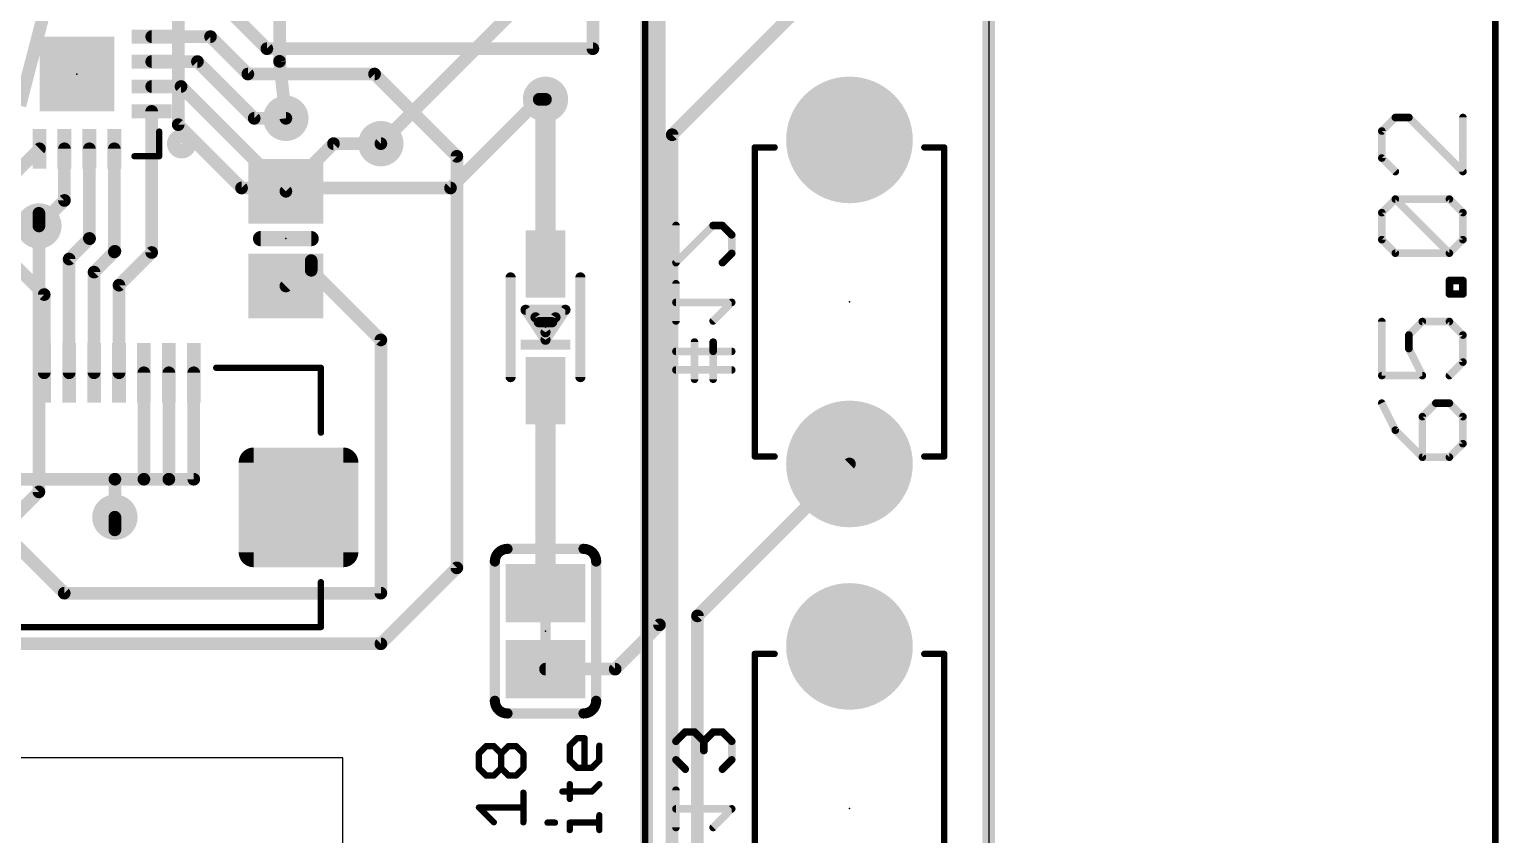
# Model space of a CAD drawing. Extents: x -7.9 to 68.7, y -16.1 to 75.4.
# Drawn here: x 37.27 to 66.74, y 21.83 to 37.98 of the extents above; entities that cross this region are included whole.
import ezdxf

# ---------------------------------------------------------------- set-up
doc = ezdxf.new("R2010")
doc.units = 0
for name, color, linetype in [('1', 12, 'CONTINUOUS'), ('16', 132, 'CONTINUOUS'), ('17', 110, 'CONTINUOUS'), ('18', 110, 'CONTINUOUS'), ('20', 53, 'CONTINUOUS'), ('21', 40, 'CONTINUOUS'), ('22', 6, 'CONTINUOUS'), ('23', 53, 'CONTINUOUS'), ('24', 53, 'CONTINUOUS'), ('47', 253, 'CONTINUOUS')]:
    doc.layers.add(name, color=color, linetype=linetype)

# ---------------------------------------------------------------- blocks, each defined once
blk = doc.blocks.new('RECT')
blk.add_solid([(-0.5, -0.5), (0.5, -0.5), (-0.5, 0.5), (0.5, 0.5)])
blk = doc.blocks.new('ROUNDP')
at = {"const_width": 0.5}
blk.add_lwpolyline([(0, -0.25, 1), (0, 0.25, 1), (0, -0.25)], format="xyb", dxfattribs=at)
blk = doc.blocks.new('RECT384000X384000R25')
at = {"const_width": 0.3}
blk.add_lwpolyline([(1.05, -0.9), (1.05, 0.9, 0.4142), (0.9, 1.05), (-0.9, 1.05, 0.4142), (-1.05, 0.9), (-1.05, -0.9, 0.4142), (-0.9, -1.05), (0.9, -1.05, 0.4142)], format="xyb", close=True, dxfattribs=at)
blk.add_solid([(-0.9254, -0.9254), (0.9254, -0.9254), (-0.9254, 0.9254), (0.9254, 0.9254)])
blk = doc.blocks.new('ROUNDV')
at = {"const_width": 0.5}
blk.add_lwpolyline([(0, -0.25, 1), (0, 0.25, 1), (0, -0.25)], format="xyb", dxfattribs=at)

msp = doc.modelspace()

# ---------------------------------------------------------------- linework, layer by layer
at = {"layer": '1'}
for points, const_width in [([(49.911, 26.035), (49.911, 49.784)], 0.254), ([(41.045, 38.584), (42.037, 37.592)], 0.254), ([(48.575, 37.592), (48.575, 38.735)], 0.254), ([(39.727, 37.834), (40.906, 37.834)], 0.254), ([(40.906, 37.834), (41.656, 37.084)], 0.254), ([(42.037, 37.592), (48.575, 37.592)], 0.254), ([(39.727, 37.334), (40.644, 37.334)], 0.254), ([(40.644, 37.334), (41.783, 36.195)], 0.254), ([(41.656, 37.084), (44.196, 37.084)], 0.254), ([(45.847, 35.433), (44.196, 37.084)], 0.254), ([(39.727, 36.834), (40.316, 36.834)], 0.254), ([(40.316, 36.834), (42.418, 34.732)], 0.254), ([(47.625, 33.274), (47.625, 36.576)], 0.4064), ([(39.727, 33.504), (39.727, 36.334)], 0.254), ([(41.783, 36.195), (42.418, 36.195)], 0.254), ([(36.576, 34.683), (37.477, 35.584)], 0.254), ([(37.977, 35.584), (37.977, 34.548)], 0.254), ([(38.477, 35.584), (38.477, 33.786)], 0.254), ([(38.977, 35.584), (38.977, 33.516)], 0.254), ([(43.373, 35.687), (42.418, 34.732)], 0.254), ([(44.323, 35.687), (43.373, 35.687)], 0.254), ([(45.847, 27.178), (45.847, 35.433)], 0.254), ([(37.977, 34.548), (37.465, 34.036)], 0.254), ([(38.071, 33.372), (38.481, 33.782)], 0.254), ([(38.477, 33.786), (38.481, 33.782)], 0.254), ([(37.571, 32.66), (36.576, 33.655)], 0.254), ([(38.977, 33.516), (38.571, 33.11)], 0.254), ([(38.977, 33.516), (38.989, 33.528)], 0.254), ([(39.071, 32.848), (39.727, 33.504)], 0.254), ([(38.071, 31.091), (38.071, 33.372)], 0.254), ([(42.926, 33.34), (42.418, 32.832)], 0.254), ([(42.926, 33.147), (42.926, 33.34)], 0.254), ([(38.571, 31.091), (38.571, 33.11)], 0.254), ([(44.323, 31.75), (42.926, 33.147)], 0.254), ([(37.571, 31.091), (37.571, 32.66)], 0.254), ([(39.071, 31.091), (39.071, 32.848)], 0.254), ([(44.323, 26.67), (44.323, 31.75)], 0.254), ([(39.571, 31.091), (39.571, 28.956)], 0.254), ([(40.071, 31.091), (40.071, 28.956)], 0.254), ([(40.571, 28.956), (40.571, 31.091)], 0.254), ([(47.625, 30.734), (47.625, 26.67)], 0.4064), ([(37.071, 28.956), (38.989, 28.956)], 0.254), ([(38.989, 28.956), (39.571, 28.956)], 0.254), ([(38.989, 28.956), (38.989, 28.194)], 0.254), ([(39.571, 28.956), (40.071, 28.956)], 0.254), ([(40.071, 28.956), (40.571, 28.956)], 0.254), ([(37.973, 26.67), (36.449, 28.194)], 0.254), ([(44.323, 25.654), (45.847, 27.178)], 0.254), ([(44.323, 26.67), (37.973, 26.67)], 0.254), ([(49.022, 25.146), (49.911, 26.035)], 0.254), ([(36.703, 25.654), (44.323, 25.654)], 0.254), ([(47.625, 25.146), (49.022, 25.146)], 0.254)]:
    msp.add_lwpolyline(points, dxfattribs=dict(at, const_width=const_width))
for points, const_width in [([(39.727, 37.8975, 1), (39.727, 37.7705)], 0.127), ([(40.9509, 37.8789, 1), (40.8611, 37.7891)], 0.127), ([(40.906, 37.7705, 1), (40.906, 37.8975)], 0.127), ([(42.037, 37.6555, 1), (42.037, 37.5285)], 0.127), ([(48.575, 37.5285, 1), (48.575, 37.6555)], 0.127), ([(39.727, 37.3975, 1), (39.727, 37.2705)], 0.127), ([(40.6889, 37.3789, 1), (40.5991, 37.2891)], 0.127), ([(40.644, 37.2705, 1), (40.644, 37.3975)], 0.127), ([(41.9921, 37.5471, 1), (42.0819, 37.6369)], 0.127), ([(48.5115, 37.592, 1), (48.6385, 37.592)], 0.127), ([(41.656, 37.1475, 1), (41.656, 37.0205)], 0.127), ([(41.6111, 37.0391, 1), (41.7009, 37.1289)], 0.127), ([(44.2409, 37.1289, 1), (44.1511, 37.0391)], 0.127), ([(44.196, 37.0205, 1), (44.196, 37.1475)], 0.127), ([(39.727, 36.8975, 1), (39.727, 36.7705)], 0.127), ([(40.3609, 36.8789, 1), (40.2711, 36.7891)], 0.127), ([(40.316, 36.7705, 1), (40.316, 36.8975)], 0.127), ([(47.7266, 36.576, 1), (47.5234, 36.576)], 0.2032), ([(39.7905, 36.334, 1), (39.6635, 36.334)], 0.127), ([(41.783, 36.2585, 1), (41.783, 36.1315)], 0.127), ([(41.7381, 36.1501, 1), (41.8279, 36.2399)], 0.127), ([(42.418, 36.1315, 1), (42.418, 36.2585)], 0.127), ([(37.5219, 35.5391, 1), (37.4321, 35.6289)], 0.127), ([(38.0405, 35.584, 1), (37.9135, 35.584)], 0.127), ([(38.5405, 35.584, 1), (38.4135, 35.584)], 0.127), ([(39.0405, 35.584, 1), (38.9135, 35.584)], 0.127), ([(43.373, 35.7505, 1), (43.373, 35.6235)], 0.127), ([(43.4179, 35.6421, 1), (43.3281, 35.7319)], 0.127), ([(44.323, 35.6235, 1), (44.323, 35.7505)], 0.127), ([(45.9105, 35.433, 1), (45.7835, 35.433)], 0.127), ([(45.8021, 35.3881, 1), (45.8919, 35.4779)], 0.127), ([(42.3731, 34.7769, 1), (42.4629, 34.6871)], 0.127), ([(42.3731, 34.6871, 1), (42.4629, 34.7769)], 0.127), ([(37.9135, 34.548, 1), (38.0405, 34.548)], 0.127), ([(38.0219, 34.5031, 1), (37.9321, 34.5929)], 0.127), ([(37.4201, 34.0809, 1), (37.5099, 33.9911)], 0.127), ([(38.5219, 33.8309, 1), (38.4321, 33.7411)], 0.127), ([(38.5259, 33.7371, 1), (38.4361, 33.8269)], 0.127), ([(38.4361, 33.7371, 1), (38.5259, 33.8269)], 0.127), ([(38.4135, 33.786, 1), (38.5405, 33.786)], 0.127), ([(38.9321, 33.5609, 1), (39.0219, 33.4711)], 0.127), ([(39.0219, 33.4711, 1), (38.9321, 33.5609)], 0.127), ([(39.0339, 33.4831, 1), (38.9441, 33.5729)], 0.127), ([(39.7719, 33.4591, 1), (39.6821, 33.5489)], 0.127), ([(38.1345, 33.372, 1), (38.0075, 33.372)], 0.127), ([(38.0261, 33.4169, 1), (38.1159, 33.3271)], 0.127), ([(38.9135, 33.516, 1), (39.0405, 33.516)], 0.127), ([(39.6635, 33.504, 1), (39.7905, 33.504)], 0.127), ([(42.9895, 33.34, 1), (42.8625, 33.34)], 0.127), ([(42.9709, 33.2951, 1), (42.8811, 33.3849)], 0.127), ([(47.5234, 33.274, 1), (47.7266, 33.274)], 0.2032), ([(38.6345, 33.11, 1), (38.5075, 33.11)], 0.127), ([(38.5261, 33.1549, 1), (38.6159, 33.0651)], 0.127), ([(42.9709, 33.1919, 1), (42.8811, 33.1021)], 0.127), ([(42.8625, 33.147, 1), (42.9895, 33.147)], 0.127), ([(37.6345, 32.66, 1), (37.5075, 32.66)], 0.127), ([(37.5261, 32.6151, 1), (37.6159, 32.7049)], 0.127), ([(39.1345, 32.848, 1), (39.0075, 32.848)], 0.127), ([(39.0261, 32.8929, 1), (39.1159, 32.8031)], 0.127), ([(42.3731, 32.8769, 1), (42.4629, 32.7871)], 0.127), ([(44.3865, 31.75, 1), (44.2595, 31.75)], 0.127), ([(44.2781, 31.7051, 1), (44.3679, 31.7949)], 0.127), ([(37.5075, 31.091, 1), (37.6345, 31.091)], 0.127), ([(38.0075, 31.091, 1), (38.1345, 31.091)], 0.127), ([(38.5075, 31.091, 1), (38.6345, 31.091)], 0.127), ([(39.0075, 31.091, 1), (39.1345, 31.091)], 0.127), ([(39.6345, 31.091, 1), (39.5075, 31.091)], 0.127), ([(40.1345, 31.091, 1), (40.0075, 31.091)], 0.127), ([(40.6345, 31.091, 1), (40.5075, 31.091)], 0.127), ([(47.7266, 30.734, 1), (47.5234, 30.734)], 0.2032), ([(38.989, 29.0195, 1), (38.989, 28.8925)], 0.127), ([(39.0525, 28.956, 1), (38.9255, 28.956)], 0.127), ([(38.989, 28.8925, 1), (38.989, 29.0195)], 0.127), ([(39.571, 29.0195, 1), (39.571, 28.8925)], 0.127), ([(39.5075, 28.956, 1), (39.6345, 28.956)], 0.127), ([(39.571, 28.8925, 1), (39.571, 29.0195)], 0.127), ([(40.071, 29.0195, 1), (40.071, 28.8925)], 0.127), ([(40.0075, 28.956, 1), (40.1345, 28.956)], 0.127), ([(40.071, 28.8925, 1), (40.071, 29.0195)], 0.127), ([(40.5075, 28.956, 1), (40.6345, 28.956)], 0.127), ([(40.571, 28.8925, 1), (40.571, 29.0195)], 0.127), ([(38.9255, 28.194, 1), (39.0525, 28.194)], 0.127), ([(45.7835, 27.178, 1), (45.9105, 27.178)], 0.127), ([(45.8919, 27.1331, 1), (45.8021, 27.2229)], 0.127), ([(37.973, 26.7335, 1), (37.973, 26.6065)], 0.127), ([(37.9281, 26.6251, 1), (38.0179, 26.7149)], 0.127), ([(44.2595, 26.67, 1), (44.3865, 26.67)], 0.127), ([(44.323, 26.6065, 1), (44.323, 26.7335)], 0.127), ([(47.5234, 26.67, 1), (47.7266, 26.67)], 0.2032), ([(49.8475, 26.035, 1), (49.9745, 26.035)], 0.127), ([(49.9559, 25.9901, 1), (49.8661, 26.0799)], 0.127), ([(44.2781, 25.6989, 1), (44.3679, 25.6091)], 0.127), ([(44.323, 25.5905, 1), (44.323, 25.7175)], 0.127), ([(47.625, 25.2095, 1), (47.625, 25.0825)], 0.127), ([(48.9771, 25.1909, 1), (49.0669, 25.1011)], 0.127), ([(49.022, 25.0825, 1), (49.022, 25.2095)], 0.127)]:
    msp.add_lwpolyline(points, format="xyb", dxfattribs=dict(at, const_width=const_width))
at = {"layer": '16', "const_width": 0.254}
for points in [[(56.515, 0), (56.515, 66.04)], [(49.657, 15.494), (49.657, 45.518)], [(42.291, 40.005), (42.291, 37.338)], [(37.084, 36.449), (37.973, 39.878)], [(40.259, 36.068), (40.259, 39.624)], [(50.165, 35.866), (53.721, 39.422)], [(47.498, 38.862), (44.323, 35.687)], [(42.418, 36.195), (42.291, 37.338)], [(47.498, 36.576), (45.72, 34.798)], [(47.625, 36.576), (47.498, 36.576)], [(41.529, 34.798), (40.259, 36.068)], [(50.165, 15.24), (50.165, 35.866)], [(45.72, 34.798), (41.529, 34.798)], [(37.465, 34.036), (37.465, 34.29)], [(37.465, 28.702), (37.465, 34.036)], [(50.673, 26.214), (53.721, 29.262)], [(36.957, 28.194), (37.465, 28.702)], [(38.989, 28.194), (38.989, 27.94)], [(50.673, 14.986), (50.673, 26.214)]]:
    msp.add_lwpolyline(points, dxfattribs=at)
at = {"layer": '16', "const_width": 0.127}
for points in [[(42.3541, 37.345, 1), (42.2279, 37.331)], [(42.2275, 37.338, 1), (42.3545, 37.338)], [(47.498, 36.6395, 1), (47.498, 36.5125)], [(47.5429, 36.5311, 1), (47.4531, 36.6209)], [(47.625, 36.5125, 1), (47.625, 36.6395)], [(42.3549, 36.188, 1), (42.4811, 36.202)], [(40.3039, 36.1129, 1), (40.2141, 36.0231)], [(40.1955, 36.068, 1), (40.3225, 36.068)], [(50.2285, 35.866, 1), (50.1015, 35.866)], [(50.1201, 35.9109, 1), (50.2099, 35.8211)], [(44.2781, 35.7319, 1), (44.3679, 35.6421)], [(41.529, 34.8615, 1), (41.529, 34.7345)], [(41.4841, 34.7531, 1), (41.5739, 34.8429)], [(45.6751, 34.8429, 1), (45.7649, 34.7531)], [(45.72, 34.7345, 1), (45.72, 34.8615)], [(37.5285, 34.29, 1), (37.4015, 34.29)], [(37.5285, 34.036, 1), (37.4015, 34.036)], [(37.4015, 34.036, 1), (37.5285, 34.036)], [(53.7659, 29.2171, 1), (53.6761, 29.3069)], [(37.4015, 28.702, 1), (37.5285, 28.702)], [(37.5099, 28.6571, 1), (37.4201, 28.7469)], [(39.0525, 28.194, 1), (38.9255, 28.194)], [(38.9255, 27.94, 1), (39.0525, 27.94)], [(50.7365, 26.214, 1), (50.6095, 26.214)], [(50.6281, 26.2589, 1), (50.7179, 26.1691)]]:
    msp.add_lwpolyline(points, format="xyb", dxfattribs=at)
at = {"layer": '20'}
for p, q in [((56.515, 62.024), (56.515, 3.024)), ((43.561, 23.368), (13.589, 23.368)), ((43.561, 13.97), (43.561, 23.368))]:
    msp.add_line(p, q, dxfattribs=at)
at = {"layer": '21'}
for points, const_width in [([(39.877, 35.434), (39.877, 35.929)], 0.127), ([(39.382, 35.434), (39.877, 35.434)], 0.127), ([(41.91, 33.782), (42.926, 33.782)], 0.3048), ([(46.925, 31.004), (46.925, 33.004)], 0.2032), ([(48.325, 33.004), (48.325, 31.004)], 0.2032), ([(47.625, 31.754), (47.225, 32.354)], 0.2032), ([(47.225, 32.354), (48.025, 32.354)], 0.2032), ([(48.025, 32.354), (47.625, 31.754)], 0.2032), ([(47.625, 31.904), (47.425, 32.204)], 0.2032), ([(47.425, 32.204), (47.825, 32.204)], 0.2032), ([(47.4906, 32.1056), (47.7594, 32.1056)], 0.2032), ([(47.825, 32.204), (47.625, 31.904)], 0.2032), ([(41.021, 31.191), (43.121, 31.191)], 0.127), ([(43.121, 31.191), (43.121, 29.891)], 0.127), ([(46.609, 24.511), (46.609, 27.305)], 0.2032), ([(48.387, 27.559), (46.863, 27.559)], 0.2032), ([(48.641, 27.305), (48.641, 24.511)], 0.2032), ([(43.121, 25.991), (43.121, 26.891)], 0.127), ([(13.521, 25.991), (43.121, 25.991)], 0.127), ([(48.387, 24.257), (46.863, 24.257)], 0.2032), ([(46.2907, 23.4551), (46.439, 23.6034)], 0.127), ([(46.439, 23.6034), (46.5873, 23.6034)], 0.127), ([(46.5873, 23.6034), (46.7356, 23.4551)], 0.127), ([(46.7356, 23.4551), (46.8839, 23.6034)], 0.127), ([(46.8839, 23.6034), (47.0322, 23.6034)], 0.127), ([(47.0322, 23.6034), (47.1805, 23.4551)], 0.127), ([(48.1113, 23.6111), (48.2596, 23.7594)], 0.127), ([(48.1113, 23.3145), (48.1113, 23.6111)], 0.127), ([(48.2596, 23.7594), (48.4079, 23.7594)], 0.127), ([(48.4079, 23.7594), (48.4079, 23.1662)], 0.127), ([(48.7045, 23.6111), (48.7045, 23.3145)], 0.127), ([(46.2907, 23.1586), (46.2907, 23.4551)], 0.127), ([(46.7356, 23.1586), (46.7356, 23.4551)], 0.127), ([(47.1805, 23.4551), (47.1805, 23.1586)], 0.127), ([(48.2596, 23.1662), (48.1113, 23.3145)], 0.127), ([(48.7045, 23.3145), (48.5562, 23.1662)], 0.127), ([(46.439, 23.0103), (46.2907, 23.1586)], 0.127), ([(46.5873, 23.0103), (46.439, 23.0103)], 0.127), ([(46.7356, 23.1586), (46.5873, 23.0103)], 0.127), ([(46.8839, 23.0103), (46.7356, 23.1586)], 0.127), ([(47.0322, 23.0103), (46.8839, 23.0103)], 0.127), ([(47.1805, 23.1586), (47.0322, 23.0103)], 0.127), ([(48.5562, 23.1662), (48.2596, 23.1662)], 0.127), ([(47.1805, 22.0747), (47.1805, 22.6679)], 0.127), ([(47.963, 22.6908), (48.5562, 22.6908)], 0.127), ([(48.1113, 22.5425), (48.1113, 22.8391)], 0.127), ([(48.5562, 22.6908), (48.7045, 22.8391)], 0.127), ([(46.5873, 22.0747), (46.2907, 22.3713)], 0.127), ([(46.2907, 22.3713), (47.1805, 22.3713)], 0.127), ([(47.6664, 22.0671), (47.8147, 22.0671)], 0.127), ([(48.1113, 21.9188), (48.1113, 22.0671)], 0.127), ([(48.1113, 22.0671), (48.7045, 22.0671)], 0.127), ([(48.7045, 21.9188), (48.7045, 22.2154)], 0.127)]:
    msp.add_lwpolyline(points, dxfattribs=dict(at, const_width=const_width))
for points, const_width in [([(39.9088, 35.929, 1), (39.8453, 35.929)], 0.0635), ([(40.327, 35.5426, 1), (40.327, 35.8254, 1), (40.327, 35.5426)], 0.3048), ([(39.382, 35.4658, 1), (39.382, 35.4023)], 0.0635), ([(39.8453, 35.434, 1), (39.9088, 35.434)], 0.0635), ([(39.877, 35.4023, 1), (39.877, 35.4658)], 0.0635), ([(41.91, 33.8582, 1), (41.91, 33.7058)], 0.1524), ([(42.926, 33.7058, 1), (42.926, 33.8582)], 0.1524), ([(46.9758, 33.004, 1), (46.8742, 33.004)], 0.1016), ([(48.3758, 33.004, 1), (48.2742, 33.004)], 0.1016), ([(47.2673, 32.3822, 1), (47.1827, 32.3258)], 0.1016), ([(47.225, 32.4048, 1), (47.225, 32.3032)], 0.1016), ([(48.0673, 32.3258, 1), (47.9827, 32.3822)], 0.1016), ([(48.025, 32.3032, 1), (48.025, 32.4048)], 0.1016), ([(47.4673, 32.2322, 1), (47.3827, 32.1758)], 0.1016), ([(47.425, 32.2548, 1), (47.425, 32.1532)], 0.1016), ([(47.4906, 32.1564, 1), (47.4906, 32.0548)], 0.1016), ([(47.7594, 32.0548, 1), (47.7594, 32.1564)], 0.1016), ([(47.8673, 32.1758, 1), (47.7827, 32.2322)], 0.1016), ([(47.825, 32.1532, 1), (47.825, 32.2548)], 0.1016), ([(47.5827, 31.9322, 1), (47.6673, 31.8758)], 0.1016), ([(47.5827, 31.7822, 1), (47.6673, 31.7258)], 0.1016), ([(47.5827, 31.8758, 1), (47.6673, 31.9322)], 0.1016), ([(47.5827, 31.7258, 1), (47.6673, 31.7822)], 0.1016), ([(41.021, 31.2228, 1), (41.021, 31.1593)], 0.0635), ([(43.1528, 31.191, 1), (43.0892, 31.191)], 0.0635), ([(43.121, 31.1593, 1), (43.121, 31.2228)], 0.0635), ([(46.8742, 31.004, 1), (46.9758, 31.004)], 0.1016), ([(48.2742, 31.004, 1), (48.3758, 31.004)], 0.1016), ([(43.0892, 29.891, 1), (43.1528, 29.891)], 0.0635), ([(46.863, 27.559, 0.4142), (46.609, 27.305)], 0.2032), ([(46.6598, 27.305, 1), (46.5582, 27.305)], 0.1016), ([(46.863, 27.6098, 1), (46.863, 27.5082)], 0.1016), ([(46.863, 27.5082, 1), (46.863, 27.6098)], 0.1016), ([(48.641, 27.305, 0.4142), (48.387, 27.559)], 0.2032), ([(48.387, 27.6098, 1), (48.387, 27.5082)], 0.1016), ([(48.387, 27.5082, 1), (48.387, 27.6098)], 0.1016), ([(48.6918, 27.305, 1), (48.5902, 27.305)], 0.1016), ([(46.5582, 27.305, 1), (46.6598, 27.305)], 0.1016), ([(48.5902, 27.305, 1), (48.6918, 27.305)], 0.1016), ([(43.1528, 26.891, 1), (43.0892, 26.891)], 0.0635), ([(43.0892, 25.991, 1), (43.1528, 25.991)], 0.0635), ([(43.121, 25.9593, 1), (43.121, 26.0227)], 0.0635), ([(46.609, 24.511, 0.4142), (46.863, 24.257)], 0.2032), ([(46.6598, 24.511, 1), (46.5582, 24.511)], 0.1016), ([(46.5582, 24.511, 1), (46.6598, 24.511)], 0.1016), ([(48.387, 24.257, 0.4142), (48.641, 24.511)], 0.2032), ([(48.6918, 24.511, 1), (48.5902, 24.511)], 0.1016), ([(48.5902, 24.511, 1), (48.6918, 24.511)], 0.1016), ([(46.863, 24.3078, 1), (46.863, 24.2062)], 0.1016), ([(46.863, 24.2062, 1), (46.863, 24.3078)], 0.1016), ([(48.387, 24.3078, 1), (48.387, 24.2062)], 0.1016), ([(48.387, 24.2062, 1), (48.387, 24.3078)], 0.1016), ([(46.439, 23.6352, 1), (46.439, 23.5717)], 0.0635), ([(46.4615, 23.581, 1), (46.4166, 23.6259)], 0.0635), ([(46.6098, 23.6259, 1), (46.5649, 23.581)], 0.0635), ([(46.5873, 23.5717, 1), (46.5873, 23.6352)], 0.0635), ([(46.8839, 23.6352, 1), (46.8839, 23.5717)], 0.0635), ([(46.9064, 23.581, 1), (46.8615, 23.6259)], 0.0635), ([(47.0547, 23.6259, 1), (47.0098, 23.581)], 0.0635), ([(47.0322, 23.5717, 1), (47.0322, 23.6352)], 0.0635), ([(48.1431, 23.6111, 1), (48.0796, 23.6111)], 0.0635), ([(48.0889, 23.6335, 1), (48.1338, 23.5886)], 0.0635), ([(48.2596, 23.7911, 1), (48.2596, 23.7276)], 0.0635), ([(48.2821, 23.7369, 1), (48.2372, 23.7818)], 0.0635), ([(48.4397, 23.7594, 1), (48.3762, 23.7594)], 0.0635), ([(48.4079, 23.7276, 1), (48.4079, 23.7911)], 0.0635), ([(48.7363, 23.6111, 1), (48.6728, 23.6111)], 0.0635), ([(46.3225, 23.4551, 1), (46.259, 23.4551)], 0.0635), ([(46.2683, 23.4776, 1), (46.3132, 23.4327)], 0.0635), ([(46.7674, 23.4551, 1), (46.7039, 23.4551)], 0.0635), ([(46.7132, 23.4776, 1), (46.7581, 23.4327)], 0.0635), ([(46.7132, 23.4327, 1), (46.7581, 23.4776)], 0.0635), ([(47.2123, 23.4551, 1), (47.1487, 23.4551)], 0.0635), ([(47.158, 23.4327, 1), (47.203, 23.4776)], 0.0635), ([(48.0796, 23.3145, 1), (48.1431, 23.3145)], 0.0635), ([(48.1338, 23.3369, 1), (48.0889, 23.292)], 0.0635), ([(48.6728, 23.3145, 1), (48.7363, 23.3145)], 0.0635), ([(48.727, 23.292, 1), (48.682, 23.3369)], 0.0635), ([(46.259, 23.1586, 1), (46.3225, 23.1586)], 0.0635), ([(46.3132, 23.181, 1), (46.2683, 23.1361)], 0.0635), ([(46.439, 23.042, 1), (46.439, 22.9785)], 0.0635), ([(46.4166, 22.9878, 1), (46.4615, 23.0327)], 0.0635), ([(46.5649, 23.0327, 1), (46.6098, 22.9878)], 0.0635), ([(46.5873, 22.9785, 1), (46.5873, 23.042)], 0.0635), ([(46.7039, 23.1586, 1), (46.7674, 23.1586)], 0.0635), ([(46.7581, 23.181, 1), (46.7132, 23.1361)], 0.0635), ([(46.7581, 23.1361, 1), (46.7132, 23.181)], 0.0635), ([(46.8839, 23.042, 1), (46.8839, 22.9785)], 0.0635), ([(46.8615, 22.9878, 1), (46.9064, 23.0327)], 0.0635), ([(47.0098, 23.0327, 1), (47.0547, 22.9878)], 0.0635), ([(47.0322, 22.9785, 1), (47.0322, 23.042)], 0.0635), ([(47.1487, 23.1586, 1), (47.2123, 23.1586)], 0.0635), ([(47.203, 23.1361, 1), (47.158, 23.181)], 0.0635), ([(48.2596, 23.1979, 1), (48.2596, 23.1344)], 0.0635), ([(48.2372, 23.1437, 1), (48.2821, 23.1886)], 0.0635), ([(48.3762, 23.1662, 1), (48.4397, 23.1662)], 0.0635), ([(48.5338, 23.1886, 1), (48.5787, 23.1437)], 0.0635), ([(48.5562, 23.1344, 1), (48.5562, 23.1979)], 0.0635), ([(47.2123, 22.6679, 1), (47.1487, 22.6679)], 0.0635), ([(47.963, 22.7225, 1), (47.963, 22.659)], 0.0635), ([(48.1431, 22.8391, 1), (48.0796, 22.8391)], 0.0635), ([(48.5338, 22.7132, 1), (48.5787, 22.6683)], 0.0635), ([(48.5562, 22.659, 1), (48.5562, 22.7225)], 0.0635), ([(48.727, 22.8166, 1), (48.682, 22.8615)], 0.0635), ([(46.2907, 22.4031, 1), (46.2907, 22.3396)], 0.0635), ([(46.3132, 22.3938, 1), (46.2683, 22.3489)], 0.0635), ([(47.1805, 22.3396, 1), (47.1805, 22.4031)], 0.0635), ([(48.0796, 22.5425, 1), (48.1431, 22.5425)], 0.0635), ([(46.5649, 22.0523, 1), (46.6098, 22.0972)], 0.0635), ([(47.1487, 22.0747, 1), (47.2123, 22.0747)], 0.0635), ([(47.6664, 22.0989, 1), (47.6664, 22.0354)], 0.0635), ([(47.8147, 22.0354, 1), (47.8147, 22.0989)], 0.0635), ([(48.1431, 22.0671, 1), (48.0796, 22.0671)], 0.0635), ([(48.1113, 22.0989, 1), (48.1113, 22.0354)], 0.0635), ([(48.7363, 22.2154, 1), (48.6728, 22.2154)], 0.0635), ([(48.7045, 22.0354, 1), (48.7045, 22.0989)], 0.0635), ([(48.0796, 21.9188, 1), (48.1431, 21.9188)], 0.0635), ([(48.6728, 21.9188, 1), (48.7363, 21.9188)], 0.0635)]:
    msp.add_lwpolyline(points, format="xyb", dxfattribs=dict(at, const_width=const_width))
at = {"layer": '22'}
for points, const_width in [([(49.621, 0.54), (49.621, 60.54)], 0.127), ([(51.821, 29.412), (51.821, 35.612)], 0.127), ([(51.821, 35.612), (52.221, 35.612)], 0.127), ([(55.621, 35.612), (55.221, 35.612)], 0.127), ([(55.621, 29.412), (55.621, 35.612)], 0.127), ([(50.2412, 34.0456), (50.2412, 33.2999)], 0.1524), ([(50.2412, 33.2999), (50.9869, 34.0456)], 0.1524), ([(50.9869, 34.0456), (51.1733, 34.0456)], 0.1524), ([(51.1733, 34.0456), (51.3598, 33.8592)], 0.1524), ([(51.3598, 33.8592), (51.3598, 33.4863)], 0.1524), ([(51.3598, 33.4863), (51.1733, 33.2999)], 0.1524), ([(50.2412, 32.1305), (50.2412, 32.8762)], 0.1524), ([(51.3598, 32.5033), (50.2412, 32.5033)], 0.1524), ([(50.9869, 32.1305), (51.3598, 32.5033)], 0.1524), ([(51.3598, 31.5204), (50.2412, 31.5204)], 0.1524), ([(50.614, 30.9611), (50.614, 31.7068)], 0.1524), ([(50.9869, 31.5204), (50.9869, 31.7068)], 0.1524), ([(50.9869, 30.9611), (50.9869, 31.5204)], 0.1524), ([(50.2412, 31.1475), (51.3598, 31.1475)], 0.1524), ([(52.221, 29.412), (51.821, 29.412)], 0.127), ([(55.221, 29.412), (55.621, 29.412)], 0.127), ([(51.821, 19.252), (51.821, 25.452)], 0.127), ([(51.821, 25.452), (52.221, 25.452)], 0.127), ([(55.621, 25.452), (55.221, 25.452)], 0.127), ([(55.621, 19.252), (55.621, 25.452)], 0.127), ([(50.4276, 23.8856), (50.2412, 23.6992)], 0.1524), ([(50.614, 23.8856), (50.4276, 23.8856)], 0.1524), ([(50.8005, 23.6992), (50.614, 23.8856)], 0.1524), ([(50.9869, 23.8856), (50.8005, 23.6992)], 0.1524), ([(51.1733, 23.8856), (50.9869, 23.8856)], 0.1524), ([(51.3598, 23.6992), (51.1733, 23.8856)], 0.1524), ([(50.2412, 23.6992), (50.2412, 23.3263)], 0.1524), ([(50.8005, 23.6992), (50.8005, 23.5127)], 0.1524), ([(51.3598, 23.3263), (51.3598, 23.6992)], 0.1524), ([(50.2412, 23.3263), (50.4276, 23.1399)], 0.1524), ([(51.1733, 23.1399), (51.3598, 23.3263)], 0.1524), ([(50.2412, 21.9705), (50.2412, 22.7162)], 0.1524), ([(51.3598, 22.3433), (50.2412, 22.3433)], 0.1524), ([(50.9869, 21.9705), (51.3598, 22.3433)], 0.1524)]:
    msp.add_lwpolyline(points, dxfattribs=dict(at, const_width=const_width))
for points, const_width in [([(51.821, 35.6438, 1), (51.821, 35.5802)], 0.0635), ([(51.8528, 35.612, 1), (51.7893, 35.612)], 0.0635), ([(52.221, 35.5802, 1), (52.221, 35.6438)], 0.0635), ([(55.221, 35.6438, 1), (55.221, 35.5802)], 0.0635), ([(55.6528, 35.612, 1), (55.5892, 35.612)], 0.0635), ([(55.621, 35.5802, 1), (55.621, 35.6438)], 0.0635), ([(50.2793, 34.0456, 1), (50.2031, 34.0456)], 0.0762), ([(50.9869, 34.0837, 1), (50.9869, 34.0075)], 0.0762), ([(51.0138, 34.0187, 1), (50.96, 34.0725)], 0.0762), ([(51.2003, 34.0725, 1), (51.1464, 34.0187)], 0.0762), ([(51.1733, 34.0075, 1), (51.1733, 34.0837)], 0.0762), ([(51.3979, 33.8592, 1), (51.3217, 33.8592)], 0.0762), ([(51.3328, 33.8322, 1), (51.3867, 33.8861)], 0.0762), ([(50.2031, 33.2999, 1), (50.2793, 33.2999)], 0.0762), ([(50.2143, 33.3268, 1), (50.2681, 33.273)], 0.0762), ([(51.1464, 33.3268, 1), (51.2003, 33.273)], 0.0762), ([(51.3217, 33.4863, 1), (51.3979, 33.4863)], 0.0762), ([(51.3867, 33.4594, 1), (51.3328, 33.5133)], 0.0762), ([(50.2793, 32.8762, 1), (50.2031, 32.8762)], 0.0762), ([(50.2412, 32.5414, 1), (50.2412, 32.4652)], 0.0762), ([(51.3867, 32.4764, 1), (51.3328, 32.5303)], 0.0762), ([(51.3598, 32.4652, 1), (51.3598, 32.5414)], 0.0762), ([(50.2031, 32.1305, 1), (50.2793, 32.1305)], 0.0762), ([(50.96, 32.1574, 1), (51.0138, 32.1036)], 0.0762), ([(50.2412, 31.5585, 1), (50.2412, 31.4823)], 0.0762), ([(50.6521, 31.7068, 1), (50.5759, 31.7068)], 0.0762), ([(51.025, 31.7068, 1), (50.9488, 31.7068)], 0.0762), ([(51.025, 31.5204, 1), (50.9488, 31.5204)], 0.0762), ([(50.9488, 31.5204, 1), (51.025, 31.5204)], 0.0762), ([(51.3598, 31.4823, 1), (51.3598, 31.5585)], 0.0762), ([(50.2412, 31.1856, 1), (50.2412, 31.1094)], 0.0762), ([(50.5759, 30.9611, 1), (50.6521, 30.9611)], 0.0762), ([(50.9488, 30.9611, 1), (51.025, 30.9611)], 0.0762), ([(51.3598, 31.1094, 1), (51.3598, 31.1856)], 0.0762), ([(51.821, 29.4438, 1), (51.821, 29.3803)], 0.0635), ([(52.221, 29.3803, 1), (52.221, 29.4438)], 0.0635), ([(55.221, 29.4438, 1), (55.221, 29.3803)], 0.0635), ([(55.621, 29.3803, 1), (55.621, 29.4438)], 0.0635), ([(51.7893, 29.412, 1), (51.8528, 29.412)], 0.0635), ([(55.5892, 29.412, 1), (55.6528, 29.412)], 0.0635), ([(51.8528, 25.452, 1), (51.7893, 25.452)], 0.0635), ([(51.821, 25.4838, 1), (51.821, 25.4203)], 0.0635), ([(52.221, 25.4203, 1), (52.221, 25.4838)], 0.0635), ([(55.221, 25.4838, 1), (55.221, 25.4203)], 0.0635), ([(55.6528, 25.452, 1), (55.5892, 25.452)], 0.0635), ([(55.621, 25.4203, 1), (55.621, 25.4838)], 0.0635), ([(50.4276, 23.9237, 1), (50.4276, 23.8475)], 0.0762), ([(50.4546, 23.8587, 1), (50.4007, 23.9125)], 0.0762), ([(50.641, 23.9125, 1), (50.5871, 23.8587)], 0.0762), ([(50.614, 23.8475, 1), (50.614, 23.9237)], 0.0762), ([(50.9869, 23.9237, 1), (50.9869, 23.8475)], 0.0762), ([(51.0138, 23.8587, 1), (50.96, 23.9125)], 0.0762), ([(51.2003, 23.9125, 1), (51.1464, 23.8587)], 0.0762), ([(51.1733, 23.8475, 1), (51.1733, 23.9237)], 0.0762), ([(50.2793, 23.6992, 1), (50.2031, 23.6992)], 0.0762), ([(50.2143, 23.7261, 1), (50.2681, 23.6722)], 0.0762), ([(50.7735, 23.7261, 1), (50.8274, 23.6722)], 0.0762), ([(50.8386, 23.6992, 1), (50.7624, 23.6992)], 0.0762), ([(50.7735, 23.6722, 1), (50.8274, 23.7261)], 0.0762), ([(51.3979, 23.6992, 1), (51.3217, 23.6992)], 0.0762), ([(51.3328, 23.6722, 1), (51.3867, 23.7261)], 0.0762), ([(50.2681, 23.3533, 1), (50.2143, 23.2994)], 0.0762), ([(50.2031, 23.3263, 1), (50.2793, 23.3263)], 0.0762), ([(50.7624, 23.5127, 1), (50.8386, 23.5127)], 0.0762), ([(51.3217, 23.3263, 1), (51.3979, 23.3263)], 0.0762), ([(51.3867, 23.2994, 1), (51.3328, 23.3533)], 0.0762), ([(50.4007, 23.113, 1), (50.4546, 23.1668)], 0.0762), ([(51.1464, 23.1668, 1), (51.2003, 23.113)], 0.0762), ([(50.2793, 22.7162, 1), (50.2031, 22.7162)], 0.0762), ([(50.2412, 22.3814, 1), (50.2412, 22.3052)], 0.0762), ([(51.3867, 22.3164, 1), (51.3328, 22.3703)], 0.0762), ([(51.3598, 22.3052, 1), (51.3598, 22.3814)], 0.0762), ([(50.2031, 21.9705, 1), (50.2793, 21.9705)], 0.0762), ([(50.96, 21.9974, 1), (51.0138, 21.9436)], 0.0762)]:
    msp.add_lwpolyline(points, format="xyb", dxfattribs=dict(at, const_width=const_width))
at = {"layer": '23'}
for p in [(38.227, 37.084), (42.418, 33.782), (47.625, 32.004), (47.625, 25.908)]:
    msp.add_point(p, dxfattribs=at)
at = {"layer": '24'}
for p in [(53.721, 32.512), (53.721, 22.352)]:
    msp.add_point(p, dxfattribs=at)
at = {"layer": '47'}
for points, const_width in [([(66.675, 64.959), (66.675, 0.065)], 0.13), ([(64.6685, 36.2119), (64.3973, 35.9407)], 0.1524), ([(64.9396, 36.2119), (64.6685, 36.2119)], 0.1524), ([(66.0243, 35.1272), (64.9396, 36.2119)], 0.1524), ([(66.0243, 36.2119), (66.0243, 35.1272)], 0.1524), ([(64.3973, 35.9407), (64.3973, 35.3984)], 0.1524), ([(64.3973, 35.3984), (64.6685, 35.1272)], 0.1524), ([(64.3973, 34.3036), (64.6685, 34.5748)], 0.1524), ([(64.6685, 34.5748), (65.7531, 34.5748)], 0.1524), ([(65.7531, 33.4901), (64.6685, 34.5748)], 0.1524), ([(65.7531, 34.5748), (66.0243, 34.3036)], 0.1524), ([(64.3973, 33.7613), (64.3973, 34.3036)], 0.1524), ([(66.0243, 34.3036), (66.0243, 33.7613)], 0.1524), ([(64.6685, 33.4901), (64.3973, 33.7613)], 0.1524), ([(66.0243, 33.7613), (65.7531, 33.4901)], 0.1524), ([(65.7531, 33.4901), (64.6685, 33.4901)], 0.1524), ([(65.7531, 32.6715), (65.7531, 32.9427)], 0.1524), ([(65.7531, 32.9427), (66.0243, 32.9427)], 0.1524), ([(66.0243, 32.9427), (66.0243, 32.6715)], 0.1524), ([(66.0243, 32.6715), (65.7531, 32.6715)], 0.1524), ([(64.3973, 32.119), (64.3973, 31.0344)], 0.1524), ([(64.9396, 31.8479), (65.2108, 32.119)], 0.1524), ([(65.2108, 32.119), (65.7531, 32.119)], 0.1524), ([(65.7531, 32.119), (66.0243, 31.8479)], 0.1524), ([(64.9396, 31.5767), (64.9396, 31.8479)], 0.1524), ([(66.0243, 31.8479), (66.0243, 31.3055)], 0.1524), ([(65.2108, 31.0344), (64.9396, 31.5767)], 0.1524), ([(66.0243, 31.3055), (65.7531, 31.0344)], 0.1524), ([(64.3973, 31.0344), (65.2108, 31.0344)], 0.1524), ([(64.3973, 30.4819), (64.6685, 29.9395)], 0.1524), ([(65.482, 30.4819), (65.2108, 30.2107)], 0.1524), ([(65.7531, 30.4819), (65.482, 30.4819)], 0.1524), ([(66.0243, 30.2107), (65.7531, 30.4819)], 0.1524), ([(65.2108, 30.2107), (65.2108, 29.3972)], 0.1524), ([(66.0243, 29.6684), (66.0243, 30.2107)], 0.1524), ([(64.6685, 29.9395), (65.2108, 29.3972)], 0.1524), ([(65.2108, 29.3972), (65.7531, 29.3972)], 0.1524), ([(65.7531, 29.3972), (66.0243, 29.6684)], 0.1524)]:
    msp.add_lwpolyline(points, dxfattribs=dict(at, const_width=const_width))
at = {"layer": '47', "const_width": 0.0762}
for points in [[(64.6685, 36.25, 1), (64.6685, 36.1738)], [(64.6954, 36.185, 1), (64.6415, 36.2388)], [(64.9666, 36.2388, 1), (64.9127, 36.185)], [(64.9396, 36.1738, 1), (64.9396, 36.25)], [(66.0624, 36.2119, 1), (65.9862, 36.2119)], [(64.4354, 35.9407, 1), (64.3592, 35.9407)], [(64.3704, 35.9677, 1), (64.4243, 35.9138)], [(64.4243, 35.4254, 1), (64.3704, 35.3715)], [(64.3592, 35.3984, 1), (64.4354, 35.3984)], [(64.6415, 35.1003, 1), (64.6954, 35.1542)], [(65.9862, 35.1272, 1), (66.0624, 35.1272)], [(65.9974, 35.1003, 1), (66.0512, 35.1542)], [(64.6954, 34.6017, 1), (64.6415, 34.5478)], [(64.6685, 34.6129, 1), (64.6685, 34.5367)], [(64.6954, 34.5478, 1), (64.6415, 34.6017)], [(65.7801, 34.6017, 1), (65.7262, 34.5478)], [(65.7531, 34.5367, 1), (65.7531, 34.6129)], [(64.4354, 34.3036, 1), (64.3592, 34.3036)], [(64.3704, 34.3305, 1), (64.4243, 34.2766)], [(66.0624, 34.3036, 1), (65.9862, 34.3036)], [(65.9974, 34.2766, 1), (66.0512, 34.3305)], [(64.4243, 33.7882, 1), (64.3704, 33.7343)], [(64.3592, 33.7613, 1), (64.4354, 33.7613)], [(65.9862, 33.7613, 1), (66.0624, 33.7613)], [(66.0512, 33.7343, 1), (65.9974, 33.7882)], [(64.6685, 33.5282, 1), (64.6685, 33.452)], [(64.6415, 33.4631, 1), (64.6954, 33.517)], [(65.7262, 33.517, 1), (65.7801, 33.4631)], [(65.7262, 33.4631, 1), (65.7801, 33.517)], [(65.7531, 33.452, 1), (65.7531, 33.5282)], [(65.7912, 32.9427, 1), (65.715, 32.9427)], [(65.7531, 32.9808, 1), (65.7531, 32.9046)], [(66.0624, 32.9427, 1), (65.9862, 32.9427)], [(66.0243, 32.9046, 1), (66.0243, 32.9808)], [(65.7531, 32.7096, 1), (65.7531, 32.6334)], [(65.715, 32.6715, 1), (65.7912, 32.6715)], [(65.9862, 32.6715, 1), (66.0624, 32.6715)], [(66.0243, 32.6334, 1), (66.0243, 32.7096)], [(64.4354, 32.119, 1), (64.3592, 32.119)], [(65.2108, 32.1571, 1), (65.2108, 32.0809)], [(65.2377, 32.0921, 1), (65.1839, 32.146)], [(65.7801, 32.146, 1), (65.7262, 32.0921)], [(65.7531, 32.0809, 1), (65.7531, 32.1571)], [(64.9777, 31.8479, 1), (64.9015, 31.8479)], [(64.9127, 31.8748, 1), (64.9666, 31.8209)], [(66.0624, 31.8479, 1), (65.9862, 31.8479)], [(65.9974, 31.8209, 1), (66.0512, 31.8748)], [(64.9015, 31.5767, 1), (64.9777, 31.5767)], [(64.9737, 31.5937, 1), (64.9056, 31.5596)], [(65.9862, 31.3055, 1), (66.0624, 31.3055)], [(66.0512, 31.2786, 1), (65.9974, 31.3325)], [(64.3973, 31.0725, 1), (64.3973, 30.9963)], [(64.3592, 31.0344, 1), (64.4354, 31.0344)], [(65.1767, 31.0173, 1), (65.2449, 31.0514)], [(65.2108, 30.9963, 1), (65.2108, 31.0725)], [(65.7262, 31.0613, 1), (65.7801, 31.0074)], [(64.4314, 30.4989, 1), (64.3632, 30.4648)], [(65.482, 30.52, 1), (65.482, 30.4438)], [(65.5089, 30.4549, 1), (65.455, 30.5088)], [(65.7801, 30.5088, 1), (65.7262, 30.4549)], [(65.7531, 30.4438, 1), (65.7531, 30.52)], [(65.2489, 30.2107, 1), (65.1727, 30.2107)], [(65.1839, 30.2376, 1), (65.2377, 30.1838)], [(66.0624, 30.2107, 1), (65.9862, 30.2107)], [(65.9974, 30.1838, 1), (66.0512, 30.2376)], [(64.6954, 29.9665, 1), (64.6415, 29.9126)], [(64.6344, 29.9225, 1), (64.7026, 29.9566)], [(65.2108, 29.4353, 1), (65.2108, 29.3591)], [(65.7531, 29.3591, 1), (65.7531, 29.4353)], [(65.9862, 29.6684, 1), (66.0624, 29.6684)], [(66.0512, 29.6414, 1), (65.9974, 29.6953)], [(65.1727, 29.3972, 1), (65.2489, 29.3972)], [(65.1839, 29.3703, 1), (65.2377, 29.4241)], [(65.7262, 29.4241, 1), (65.7801, 29.3703)]]:
    msp.add_lwpolyline(points, format="xyb", dxfattribs=at)

# ---------------------------------------------------------------- block references
at = {"layer": '1'}
for p, xscale, yscale, rotation in [((38.227, 37.084), 1.5, 1.5, 180), ((39.727, 37.834), 0.8, 0.28, 180), ((39.727, 37.334), 0.8, 0.28, 180), ((39.727, 36.834), 0.8, 0.28, 180), ((39.727, 36.334), 0.8, 0.28, 180), ((37.477, 35.584), 0.8, 0.28, 90), ((37.977, 35.584), 0.8, 0.28, 90), ((38.477, 35.584), 0.8, 0.28, 90), ((38.977, 35.584), 0.8, 0.28, 90), ((42.418, 34.732), 1.3, 1.5, 90), ((47.625, 33.274), 1.35, 0.8, 90), ((42.418, 32.832), 1.3, 1.5, 90), ((47.625, 30.734), 1.35, 0.8, 90), ((47.625, 26.67), 1.1684, 1.6002, 90), ((47.625, 25.908), 0.635, 0.2032, 90), ((47.625, 25.146), 1.1684, 1.6002, 90)]:
    msp.add_blockref('RECT', p, dxfattribs=dict(at, xscale=xscale, yscale=yscale, rotation=rotation))
at = {"layer": '1', "xscale": 0.275, "yscale": 1.2}
for p in [(37.571, 31.091), (38.071, 31.091), (38.571, 31.091), (39.071, 31.091), (39.571, 31.091), (40.071, 31.091), (40.571, 31.091)]:
    msp.add_blockref('RECT', p, dxfattribs=at)
at = {"layer": '1'}
msp.add_blockref('RECT384000X384000R25', (42.671, 28.391), dxfattribs=at)
at = {"layer": '17', "rotation": 90}
for p, xscale, yscale in [((53.721, 35.762), 2.54, 2.54), ((53.721, 35.762), 2.54, 2.54), ((53.721, 35.762), 1.95, 1.95), ((53.721, 29.262), 2.54, 2.54), ((53.721, 29.262), 2.54, 2.54), ((53.721, 29.262), 1.95, 1.95), ((53.721, 25.602), 2.54, 2.54), ((53.721, 25.602), 2.54, 2.54), ((53.721, 25.602), 1.95, 1.95)]:
    msp.add_blockref('ROUNDP', p, dxfattribs=dict(at, xscale=xscale, yscale=yscale))
at = {"layer": '18', "xscale": 0.9093, "yscale": 0.9093}
for p in [(47.625, 36.576), (47.625, 36.576), (42.418, 36.195), (42.418, 36.195), (44.323, 35.687), (44.323, 35.687), (37.465, 34.036), (37.465, 34.036), (38.989, 28.194), (38.989, 28.194)]:
    msp.add_blockref('ROUNDV', p, dxfattribs=at)
at = {"layer": '21', "xscale": 0.2, "rotation": 90}
msp.add_blockref('RECT', (47.625, 31.654), dxfattribs=at)

doc.saveas('drawing.dxf')
